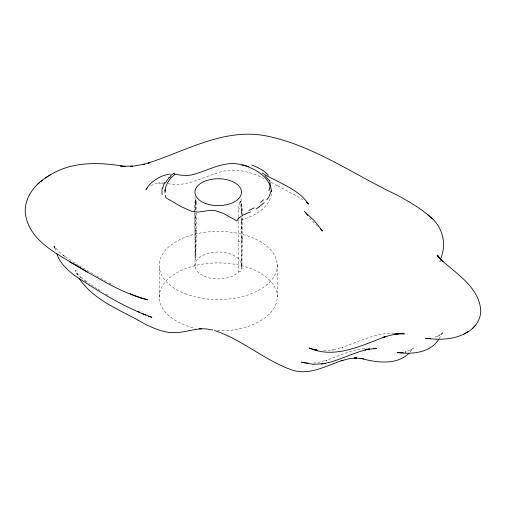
<?xml version="1.0" encoding="UTF-8"?>
<svg xmlns="http://www.w3.org/2000/svg" width="506" height="506" viewBox="0 0 506 506"><rect width="100%" height="100%" fill="white"/><g stroke="black" fill="none" stroke-linecap="round" stroke-linejoin="round"><path stroke-width="0.38" stroke-dasharray="2.53 1.9" d="M159.213 296.984L159.245 266.643M195.006 266.403L195.019 212.937M195.019 212.153L195.025 197.213M195.272 218.073L195.265 213.734M241.305 222.779L241.311 217.719M241.476 264.929L241.482 217.725M241.482 214.582L241.488 197.27M195.265 214.708L195.272 213.361M196.771 212.95L195.746 259.648A3.915 0.841 -80.8 0 1 195.714 259.357L195.525 253.19M241.267 236.941L241.172 265.808M241.292 228.794L241.299 225.157M241.305 221.615L241.261 238.864M238.098 221.438L238.516 272.057A23.27 13.434 0 0 1 199.693 273.613A23.27 13.434 0 0 1 212.678 252.431A23.27 13.434 0 0 1 241.166 267.744L241.185 263.873M238.516 272.057L240.217 271.355A6.584 3.801 0 0 0 241.058 270.729L241.906 269.224L242.76 216.239M194.563 212.906L195.55 254.758L195.43 244.524M194.582 212.178L195.057 202.944L196.069 198.972M238.149 217.03L238.427 209.908M195.398 202.95L195.278 210.673L195.658 199.509L195.474 201.318M238.528 208.75L239.022 205.303M239.319 204.007L240.236 201.42M439.044 338.71L442.288 332.942L440.935 334.384L442.687 332.84L437.279 336.496L439.486 335.465L433.218 337.761M410.018 352.22L413.535 347.888L410.562 350.114L412.074 349.241L405.059 352.138M150.763 185.639L155.032 183.906L159.985 182.906L158.289 183.096L164.728 183.159L162.793 182.963L164.273 183.159M196.556 230.148L196.341 230.224A3.055 1.765 0 0 0 194.987 231.849L195.354 232.57M404.971 352.189L406.185 351.904L404.743 352.208M313.454 363.131L318.179 362.454L326.743 360.12L325.7 360.455C339.469 356.079 352.872 348.634 367.634 348.21M394.269 333.327C375.787 332.562 358.969 341.797 341.898 347.413L342.632 347.186L332.119 350.089L333.543 349.81L327.312 350.683L322.866 350.759M217.46 330.62L228.269 330.557A59.012 34.073 0 0 0 243.841 327.673L246.308 326.946A59.012 34.073 0 0 0 259.951 321.076L264.619 318.034A59.012 34.073 0 0 0 266.845 316.288L269.47 313.878A59.012 34.073 0 0 0 277.231 296.788L277.174 295.422A59.012 34.073 0 0 0 187.302 267.965A59.012 34.073 0 0 0 189.231 326.661L195.348 328.242M167.973 183.634C185.455 187.543 201.603 177.714 217.713 172.812C233.228 167.328 250.16 171.098 264.24 178.738M277.705 185.81L297.781 196.632L304.195 200.572M271.229 182.35L278.869 186.429M96.754 275.991L105.659 280.982M109.087 282.905L111.143 284.056M79.252 265.878L95.387 275.226M98.044 289.299L100.024 290.45M105.95 293.904L108.588 295.434M78.575 265.486L63.389 255.479L65.382 256.915L59.215 251.918L54.148 246.333L55.483 248.535L54.053 246.08L55.11 248.478L54.148 246.049L56.16 251.944M91.194 284.986L96.798 288.515M84.945 280.634L89.941 284.119M86.292 281.728L79.556 276.257L80.96 277.396L76.729 273.05L77.88 274.499L75.027 270.198L77.627 275.435M317.471 226.15L309.47 218.105M242.45 238.339L241.805 240.255A6.755 3.903 0 0 1 240.622 241.153L238.775 241.843A3.574 2.062 0 0 1 238.218 241.925M242.709 215.493L242.127 207.321L240.495 201.072A2.018 0.43 -75.3 0 0 240.242 201.401M196.575 202.375L196.771 211.483M195.512 252.222L195.474 249.022M241.286 210.844L240.862 201.35L241.305 214.272M195.455 247.099L195.398 239.37M241.286 211.407L241.299 213.69M195.297 223.532L195.405 240.66M195.303 225.347L195.278 219.901M195.272 216.511L195.284 221.717M277.199 264.322L277.237 296.984M271.336 193.861A53.193 30.714 0 0 1 238.269 220.635M241.235 236.953A6.047 3.491 0 0 1 242.5 238.332M239.218 205.215A6.831 1.822 -75 0 1 239.496 204.032M239.072 209.389A29.727 11.309 -72.7 0 1 239.18 208.27M195.911 201.951A15.794 2.524 -83.4 0 1 195.986 200.54M195.828 200.268A15.787 3.827 -81.2 0 1 196.018 203.399M241.153 267.75A5.009 2.891 0 0 1 241.855 268.699M440.093 260.837L440.03 261.849L440.125 260.508L439.878 261.785L440.056 260.824M185.145 293.695A59.012 34.073 0 0 0 277.086 267.914A59.012 34.073 0 0 0 192.438 234.835A59.012 34.073 0 0 0 185.145 293.695"/><path stroke-width="0.76" d="M440.454 259.167C447.045 244.328 442.813 226.827 430.113 216.777M270.976 191.496L268.964 196.726A48.981 30.101 29.3 0 1 268.25 197.884L266.807 199.832M438.683 339.387C430.106 353.049 411.656 354.497 397.197 352.568L403.288 352.454M238.067 218.965L236.833 220.958L223.469 213.45L214.803 210.515L210.135 210.357L197.65 212.134L191.312 211.147L181.325 206.758L165.905 197.751A53.193 30.714 0 0 1 165.304 195.316M168.814 177.524L169.187 177.062M466.127 332.866C474.729 328.609 481.225 319.539 480.7 309.704C478.505 285.896 454.299 272.658 438.98 257.68L443.136 261.583M472.243 328.717L475.267 325.472M47.393 176.708C34.686 184.285 23.896 198.074 25.357 213.589C29.456 243.658 63.13 256.46 85.217 270.83L87.253 272.007C106.583 282.803 125.943 294.505 147.67 299.799L140.472 297.749M238.952 217.941L242.703 215.139L250.508 211.881M264.151 202.672L259.489 206.581M37.88 184.001L39.677 182.476M40.594 181.679L42.359 180.18M408.861 353.447C395.781 365.712 375.952 362.429 360.285 358.299L363.359 358.773L354.364 357.925L356.743 357.894L349.273 358.653L341.272 360.791L342.935 360.285C327.142 365.237 310.627 375.294 293.455 370.493C265.751 361.265 243.411 340.399 215.733 330.937M259.186 206.821L256.042 209.01M147.625 187.625L145.924 189.497C151.243 181.003 160.427 175.342 170.301 174.026M48.576 175.98C71.257 160.997 99.714 162.103 125.38 166.499L120.592 166.183L132.439 166.164L130.548 166.347L134.931 165.905L144.355 164.127L142.901 164.526L149.434 162.73L148.068 163.103C185.544 151.041 223.228 128.454 264.138 135.513C312.531 144.583 353.915 174.81 397.735 195.405C409.822 202.128 422.029 209.041 432.143 218.605M45.344 178.004L50.594 174.703M430.264 338.362L427.703 338.533L430.745 338.546L425.565 338.369C438.98 339.83 453.484 340.032 465.577 333.163M463.344 334.39L468.385 331.62M173.343 173.722L171.104 175.095A33.788 20.487 49.3 0 0 170.68 175.474M324.333 363.504C338.906 360.62 352.132 353.283 366.502 349.627L364.946 349.975L369.525 348.944L367.938 349.304L376.489 348.425L373.472 348.318M173.413 173.703L173.754 173.653M305.529 362.916L301.443 362.163L313.182 364.333L322.518 363.814M321.43 364.004L325.459 363.308M394.68 334.194L400.657 333.58L394.68 334.194L397.305 333.922L390.354 335.295L383.124 337.401L385.332 336.642C361.448 345.592 334.814 359.254 309.198 348.058L317.218 350.222L313.119 349.456L317.218 350.222M201.622 328.843C191.559 329.374 181.869 333.34 171.711 332.6C162.635 332.119 154.147 328.381 145.987 324.656C123.009 310.867 94.217 301.412 78.911 278.091M397.975 333.859L404.332 333.802L399.98 333.644M427.703 338.533L428.152 338.539M199.092 328.653L206.17 328.938L212.944 329.963M306.212 363.042L308.072 363.219M174.665 174.077L180.572 175.139L185.955 175.474A18.324 10.575 0 0 0 188.966 175.297A20.702 11.954 0 0 0 192.912 174.621C205.879 171.199 217.966 164.039 231.64 163.59A21.853 12.612 0 0 1 236.277 163.767L242.14 164.76A53.193 30.714 0 0 1 271.406 191.635M214.449 330.216L215.195 330.329M243.55 165.114L248.522 166.708M148.366 316.123L151.895 317.332C124.318 307.37 99.049 291.734 74.736 275.561C67.07 269.812 59.721 262.747 56.659 253.411M134.235 295.384L140.738 297.813M130.099 293.6L133.508 295.112M142.085 313.397L145.671 314.991M137.879 311.456L139.213 312.12M262.133 172.925C277.743 182.774 297.73 188.2 308.609 204.152L306.693 202.191L308.129 203.475L307.022 202.621M69.347 261.653L87.253 272.007M265.049 175.683L269.439 180.655M427.443 214.373L429.442 216.182M320.336 228.718L322.461 230.995L314.169 220.629L304.289 211.28L307.699 215.594M442.674 261.102L437.089 255.252L439.727 258.553M165.089 191.445L165.032 189.573M165.045 192.862A53.193 30.714 0 0 1 174.886 174.38M173.748 173.691A5.237 2.41 -70.7 0 1 174.69 174.026M169.927 177.77A43.067 25.996 54.4 0 1 171.053 175.867M165.468 183.102A47.83 28.842 27.7 0 1 169.187 177.777M162.818 188.295A41.062 23.769 43.3 0 1 164.76 182.413M162.148 194.677A28.829 11.663 64.1 0 1 162.205 187.859M251.95 165.032A52.08 21.992 2.9 0 1 268.3 175.316M241.969 165.101A48.873 38.564 -21 0 1 243.373 165.443M238.022 218.946A8.463 6.009 -37.2 0 1 238.914 217.915M254.259 207.833A52.896 31.536 0.7 0 1 248.794 210.401M259.186 206.929A6.939 3.004 -59 0 1 259.312 206.821M259.344 206.556A10.367 4.073 -56.6 0 1 259.521 206.416M263.487 199.775A51.41 20.967 -16.9 0 1 260.577 202.368M271.235 190.262A49.436 23.687 -25.3 0 1 271.001 191.489M269.66 180.566A51.701 25.306 -22.9 0 1 268.939 190.686M440.935 259.698L437.456 255.201L440.935 259.698M205.177 203.317A23.27 13.434 0 0 0 241.438 193.147A23.27 13.434 0 0 0 208.055 180.104A23.27 13.434 0 0 0 205.177 203.317"/></g></svg>
